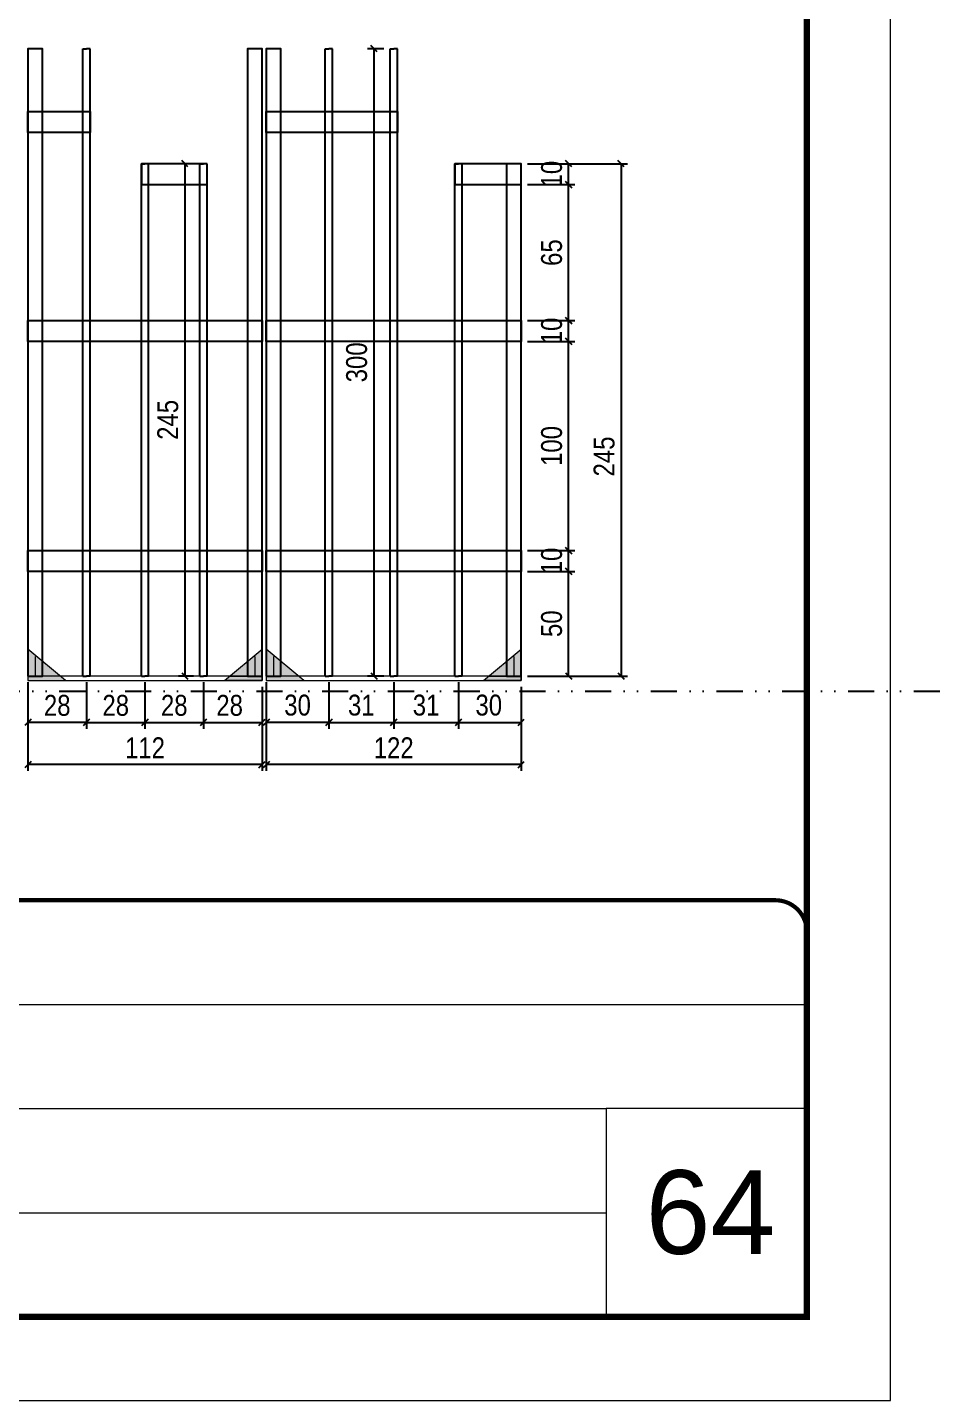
# Model space of a CAD drawing. Header units: millimetres. Extents: x 13777 to 27878, y -21631 to 6985.
# Drawn here: x 20241 to 20677, y -11294 to -10637 of the extents above; entities that cross this region are included whole.
import ezdxf

# ---------------------------------------------------------------- set-up
doc = ezdxf.new("R2010")
doc.units = ezdxf.units.MM
for name, pattern in [('CONTINUO', [0]), ('DASHED', [0.75, 0.5, -0.25]), ('DIVIDE2', [0.625, 0.25, -0.125, 0, -0.125, 0, -0.125]), ('HIDDEN', [0.375, 0.25, -0.125])]:
    doc.linetypes.add(name, pattern=pattern)
for name, color, linetype, lineweight in [('CARIMBO', 255, 'Continuous', 9), ('Folhas', 255, 'Continuous', 9), ('Madeira', 126, 'Continuous', 18), ('Sarr 2.2x7', 40, 'Continuous', 9), ('SARRAFO DE PRESSAO', 251, 'DASHED', 9)]:
    doc.layers.add(name, color=color, linetype=linetype, lineweight=lineweight)
for name, color, linetype in [('COTA', 241, 'Continuous'), ('Nível', 160, 'Continuous'), ('SARR_2.2x10', 60, 'Continuous'), ('SARR_3.5x7', 81, 'Continuous'), ('SARR_7x7', 40, 'Continuous')]:
    doc.layers.add(name, color=color, linetype=linetype)
doc.styles.add('ARIAL', font='arial.ttf')
doc.styles.add('COTA TECNICA', font='techl___.ttf', dxfattribs={"height": 10})
doc.dimstyles.new('PAINEL', dxfattribs={"dimtxt": 10, "dimasz": 3, "dimexe": 3, "dimexo": 3, "dimgap": 3, "dimtad": 1, "dimdec": 1, "dimzin": 12, "dimdsep": 46, "dimtxsty": 'COTA TECNICA', "dimblk1": 'OBLIQUE', "dimblk2": 'OBLIQUE', "dimsah": 1, "dimcen": 0.9, "dimclrd": 4, "dimclre": 4, "dimclrt": 240, "dimadec": 1, "dimazin": 3, "dimtfac": 1, "dimtdec": 1, "dimtmove": 0, "dimatfit": 3, "dimfxl": 1, "dimtolj": 1, "dimtzin": 12, "dimarcsym": 0})

# ---------------------------------------------------------------- blocks, each defined once
blk = doc.blocks.new('9999999999')
at = {"color": 30, "linetype": 'CONTINUO'}
for p, q in [((98564.56, 34379.64), (99583.98, 34379.64)), ((98564.56, 34329.83), (99487.98, 34329.83)), ((99583.98, 34329.83), (99487.98, 34329.83)), ((99487.98, 34329.83), (99487.98, 34230.21)), ((98564.56, 34280.02), (99487.98, 34280.02))]:
    blk.add_line(p, q, dxfattribs=at)
at = {"color": 30, "linetype": 'CONTINUO', "const_width": 2}
blk.add_lwpolyline([(99583.98, 34230.21), (99583.98, 34414.45, 0.414214), (99568.98, 34429.45), (98228.98, 34429.45, 0.414214), (98213.98, 34414.45), (98213.98, 34245.21, 0.414214), (98228.98, 34230.21), (99583.98, 34230.21)], format="xyb", dxfattribs=at)
at = {"layer": 'Folhas'}
blk.add_lwpolyline([(98138.98, 34190.21), (99623.98, 34190.21), (99623.98, 35240.21), (98138.98, 35240.21)], close=True, dxfattribs=at)
at = {"layer": 'Folhas', "color": 30, "const_width": 3}
blk.add_lwpolyline([(98213.98, 34230.21), (99583.98, 34230.21), (99583.98, 35200.21), (98213.98, 35200.21)], close=True, dxfattribs=at)
blk = doc.blocks.new('_Oblique')
at = {"color": 0, "linetype": 'ByBlock', "lineweight": -2}
blk.add_line((-0.5, -0.5), (0.5, 0.5), dxfattribs=at)
blk = doc.blocks.new('*D2867')
at = {"layer": 'COTA', "color": 4, "lineweight": -2, "transparency": 16777216}
for p, q in [((20240.82, -10965.62), (20240.82, -10992.79)), ((20352.82, -10965.62), (20352.82, -10992.79)), ((20352.82, -10989.79), (20240.82, -10989.79))]:
    blk.add_line(p, q, dxfattribs=at)
at = {"layer": 'Defpoints', "color": 0, "transparency": 16777216}
for p in [(20240.82, -10962.62), (20352.82, -10962.62), (20240.82, -10989.79)]:
    blk.add_point(p, dxfattribs=at)
at = {"layer": 'COTA', "color": 4, "lineweight": -2, "transparency": 16777216, "xscale": 3, "yscale": 3, "zscale": 3, "rotation": 180}
blk.add_blockref('_Oblique', (20240.82, -10989.79), dxfattribs=at)
at = {"layer": 'COTA', "color": 4, "lineweight": -2, "transparency": 16777216, "xscale": 3, "yscale": 3, "zscale": 3}
blk.add_blockref('_Oblique', (20352.82, -10989.79), dxfattribs=at)
at = {"layer": 'COTA', "color": 240, "transparency": 16777216, "insert": (20296.82, -10981.74), "char_height": 10, "attachment_point": 5, "style": 'COTA TECNICA'}
blk.add_mtext('\\A1;112', dxfattribs=at)
blk = doc.blocks.new('*D2868')
at = {"layer": 'COTA', "color": 4, "lineweight": -2, "transparency": 16777216}
for p, q in [((20240.82, -10950.42), (20240.82, -10972.62)), ((20268.82, -10950.42), (20268.82, -10972.62)), ((20268.82, -10969.62), (20240.82, -10969.62))]:
    blk.add_line(p, q, dxfattribs=at)
at = {"layer": 'Defpoints', "color": 0, "transparency": 16777216}
for p in [(20240.82, -10947.42), (20268.82, -10947.42), (20240.82, -10969.62)]:
    blk.add_point(p, dxfattribs=at)
at = {"layer": 'COTA', "color": 4, "lineweight": -2, "transparency": 16777216, "xscale": 3, "yscale": 3, "zscale": 3, "rotation": 180}
blk.add_blockref('_Oblique', (20240.82, -10969.62), dxfattribs=at)
at = {"layer": 'COTA', "color": 4, "lineweight": -2, "transparency": 16777216, "xscale": 3, "yscale": 3, "zscale": 3}
blk.add_blockref('_Oblique', (20268.82, -10969.62), dxfattribs=at)
at = {"layer": 'COTA', "color": 240, "transparency": 16777216, "insert": (20254.82, -10961.52), "char_height": 10, "attachment_point": 5, "style": 'COTA TECNICA'}
blk.add_mtext('\\A1;28', dxfattribs=at)
blk = doc.blocks.new('*D2869')
at = {"layer": 'COTA', "color": 4, "lineweight": -2, "transparency": 16777216}
for p, q in [((20324.82, -10950.42), (20324.82, -10972.62)), ((20352.82, -10952.62), (20352.82, -10972.62)), ((20324.82, -10969.62), (20352.82, -10969.62))]:
    blk.add_line(p, q, dxfattribs=at)
at = {"layer": 'Defpoints', "color": 0, "transparency": 16777216}
for p in [(20324.82, -10947.42), (20352.82, -10949.62), (20352.82, -10969.62)]:
    blk.add_point(p, dxfattribs=at)
at = {"layer": 'COTA', "color": 4, "lineweight": -2, "transparency": 16777216, "xscale": 3, "yscale": 3, "zscale": 3, "rotation": 180}
blk.add_blockref('_Oblique', (20324.82, -10969.62), dxfattribs=at)
at = {"layer": 'COTA', "color": 4, "lineweight": -2, "transparency": 16777216, "xscale": 3, "yscale": 3, "zscale": 3}
blk.add_blockref('_Oblique', (20352.82, -10969.62), dxfattribs=at)
at = {"layer": 'COTA', "color": 240, "transparency": 16777216, "insert": (20337.32, -10961.52), "char_height": 10, "attachment_point": 5, "style": 'COTA TECNICA'}
blk.add_mtext('\\A1;28', dxfattribs=at)
blk = doc.blocks.new('*D2870')
at = {"layer": 'COTA', "color": 4, "lineweight": -2, "transparency": 16777216}
for p, q in [((20268.82, -10950.42), (20268.82, -10972.62)), ((20296.82, -10950.42), (20296.82, -10972.62)), ((20268.82, -10969.62), (20296.82, -10969.62))]:
    blk.add_line(p, q, dxfattribs=at)
at = {"layer": 'Defpoints', "color": 0, "transparency": 16777216}
for p in [(20268.82, -10947.42), (20296.82, -10947.42), (20296.82, -10969.62)]:
    blk.add_point(p, dxfattribs=at)
at = {"layer": 'COTA', "color": 4, "lineweight": -2, "transparency": 16777216, "xscale": 3, "yscale": 3, "zscale": 3, "rotation": 180}
blk.add_blockref('_Oblique', (20268.82, -10969.62), dxfattribs=at)
at = {"layer": 'COTA', "color": 4, "lineweight": -2, "transparency": 16777216, "xscale": 3, "yscale": 3, "zscale": 3}
blk.add_blockref('_Oblique', (20296.82, -10969.62), dxfattribs=at)
at = {"layer": 'COTA', "color": 240, "transparency": 16777216, "insert": (20282.82, -10961.52), "char_height": 10, "attachment_point": 5, "style": 'COTA TECNICA'}
blk.add_mtext('\\A1;28', dxfattribs=at)
blk = doc.blocks.new('*D2871')
at = {"layer": 'COTA', "color": 4, "lineweight": -2, "transparency": 16777216}
for p, q in [((20296.82, -10950.42), (20296.82, -10972.62)), ((20324.82, -10950.42), (20324.82, -10972.62)), ((20296.82, -10969.62), (20324.82, -10969.62))]:
    blk.add_line(p, q, dxfattribs=at)
at = {"layer": 'Defpoints', "color": 0, "transparency": 16777216}
for p in [(20296.82, -10947.42), (20324.82, -10947.42), (20324.82, -10969.62)]:
    blk.add_point(p, dxfattribs=at)
at = {"layer": 'COTA', "color": 4, "lineweight": -2, "transparency": 16777216, "xscale": 3, "yscale": 3, "zscale": 3, "rotation": 180}
blk.add_blockref('_Oblique', (20296.82, -10969.62), dxfattribs=at)
at = {"layer": 'COTA', "color": 4, "lineweight": -2, "transparency": 16777216, "xscale": 3, "yscale": 3, "zscale": 3}
blk.add_blockref('_Oblique', (20324.82, -10969.62), dxfattribs=at)
at = {"layer": 'COTA', "color": 240, "transparency": 16777216, "insert": (20310.82, -10961.52), "char_height": 10, "attachment_point": 5, "style": 'COTA TECNICA'}
blk.add_mtext('\\A1;28', dxfattribs=at)
blk = doc.blocks.new('*D2872')
at = {"layer": 'COTA', "color": 4, "lineweight": -2, "transparency": 16777216}
for p, q in [((20354.82, -10965.62), (20354.82, -10992.79)), ((20476.82, -10965.62), (20476.82, -10992.79)), ((20476.82, -10989.79), (20354.82, -10989.79))]:
    blk.add_line(p, q, dxfattribs=at)
at = {"layer": 'Defpoints', "color": 0, "transparency": 16777216}
for p in [(20354.82, -10962.62), (20476.82, -10962.62), (20354.82, -10989.79)]:
    blk.add_point(p, dxfattribs=at)
at = {"layer": 'COTA', "color": 4, "lineweight": -2, "transparency": 16777216, "xscale": 3, "yscale": 3, "zscale": 3, "rotation": 180}
blk.add_blockref('_Oblique', (20354.82, -10989.79), dxfattribs=at)
at = {"layer": 'COTA', "color": 4, "lineweight": -2, "transparency": 16777216, "xscale": 3, "yscale": 3, "zscale": 3}
blk.add_blockref('_Oblique', (20476.82, -10989.79), dxfattribs=at)
at = {"layer": 'COTA', "color": 240, "transparency": 16777216, "insert": (20415.82, -10981.74), "char_height": 10, "attachment_point": 5, "style": 'COTA TECNICA'}
blk.add_mtext('\\A1;122', dxfattribs=at)
blk = doc.blocks.new('*D2873')
at = {"layer": 'COTA', "color": 4, "lineweight": -2, "transparency": 16777216}
for p, q in [((20354.82, -10950.42), (20354.82, -10972.62)), ((20384.82, -10950.42), (20384.82, -10972.62)), ((20384.82, -10969.62), (20354.82, -10969.62))]:
    blk.add_line(p, q, dxfattribs=at)
at = {"layer": 'Defpoints', "color": 0, "transparency": 16777216}
for p in [(20354.82, -10947.42), (20384.82, -10947.42), (20354.82, -10969.62)]:
    blk.add_point(p, dxfattribs=at)
at = {"layer": 'COTA', "color": 4, "lineweight": -2, "transparency": 16777216, "xscale": 3, "yscale": 3, "zscale": 3, "rotation": 180}
blk.add_blockref('_Oblique', (20354.82, -10969.62), dxfattribs=at)
at = {"layer": 'COTA', "color": 4, "lineweight": -2, "transparency": 16777216, "xscale": 3, "yscale": 3, "zscale": 3}
blk.add_blockref('_Oblique', (20384.82, -10969.62), dxfattribs=at)
at = {"layer": 'COTA', "color": 240, "transparency": 16777216, "insert": (20369.82, -10961.4), "char_height": 10, "attachment_point": 5, "style": 'COTA TECNICA'}
blk.add_mtext('\\A1;30', dxfattribs=at)
blk = doc.blocks.new('*D2874')
at = {"layer": 'COTA', "color": 4, "lineweight": -2, "transparency": 16777216}
for p, q in [((20446.82, -10950.42), (20446.82, -10972.62)), ((20476.82, -10952.62), (20476.82, -10972.62)), ((20446.82, -10969.62), (20476.82, -10969.62))]:
    blk.add_line(p, q, dxfattribs=at)
at = {"layer": 'Defpoints', "color": 0, "transparency": 16777216}
for p in [(20446.82, -10947.42), (20476.82, -10949.62), (20476.82, -10969.62)]:
    blk.add_point(p, dxfattribs=at)
at = {"layer": 'COTA', "color": 4, "lineweight": -2, "transparency": 16777216, "xscale": 3, "yscale": 3, "zscale": 3, "rotation": 180}
blk.add_blockref('_Oblique', (20446.82, -10969.62), dxfattribs=at)
at = {"layer": 'COTA', "color": 4, "lineweight": -2, "transparency": 16777216, "xscale": 3, "yscale": 3, "zscale": 3}
blk.add_blockref('_Oblique', (20476.82, -10969.62), dxfattribs=at)
at = {"layer": 'COTA', "color": 240, "transparency": 16777216, "insert": (20461.32, -10961.4), "char_height": 10, "attachment_point": 5, "style": 'COTA TECNICA'}
blk.add_mtext('\\A1;30', dxfattribs=at)
blk = doc.blocks.new('*D2875')
at = {"layer": 'COTA', "color": 4, "lineweight": -2, "transparency": 16777216}
for p, q in [((20384.82, -10950.42), (20384.82, -10972.62)), ((20415.82, -10950.42), (20415.82, -10972.62)), ((20384.82, -10969.62), (20415.82, -10969.62))]:
    blk.add_line(p, q, dxfattribs=at)
at = {"layer": 'Defpoints', "color": 0, "transparency": 16777216}
for p in [(20384.82, -10947.42), (20415.82, -10947.42), (20415.82, -10969.62)]:
    blk.add_point(p, dxfattribs=at)
at = {"layer": 'COTA', "color": 4, "lineweight": -2, "transparency": 16777216, "xscale": 3, "yscale": 3, "zscale": 3, "rotation": 180}
blk.add_blockref('_Oblique', (20384.82, -10969.62), dxfattribs=at)
at = {"layer": 'COTA', "color": 4, "lineweight": -2, "transparency": 16777216, "xscale": 3, "yscale": 3, "zscale": 3}
blk.add_blockref('_Oblique', (20415.82, -10969.62), dxfattribs=at)
at = {"layer": 'COTA', "color": 240, "transparency": 16777216, "insert": (20400.32, -10961.4), "char_height": 10, "attachment_point": 5, "style": 'COTA TECNICA'}
blk.add_mtext('\\A1;31', dxfattribs=at)
blk = doc.blocks.new('*D2876')
at = {"layer": 'COTA', "color": 4, "lineweight": -2, "transparency": 16777216}
for p, q in [((20479.82, -10897.42), (20502.52, -10897.42)), ((20499.52, -10947.42), (20499.52, -10897.42)), ((20479.82, -10947.42), (20502.52, -10947.42))]:
    blk.add_line(p, q, dxfattribs=at)
at = {"layer": 'Defpoints', "color": 0, "transparency": 16777216}
for p in [(20476.82, -10897.42), (20499.52, -10897.42), (20476.82, -10947.42)]:
    blk.add_point(p, dxfattribs=at)
at = {"layer": 'COTA', "color": 4, "lineweight": -2, "transparency": 16777216, "xscale": 3, "yscale": 3, "zscale": 3}
for p, rotation in [((20499.52, -10897.42), 90), ((20499.52, -10947.42), 270)]:
    blk.add_blockref('_Oblique', p, dxfattribs=dict(at, rotation=rotation))
at = {"layer": 'COTA', "color": 240, "transparency": 16777216, "insert": (20491.41, -10922.42), "char_height": 10, "attachment_point": 5, "rotation": 90, "style": 'COTA TECNICA'}
blk.add_mtext('\\A1;50', dxfattribs=at)
blk = doc.blocks.new('*D2877')
at = {"layer": 'COTA', "color": 4, "lineweight": -2, "transparency": 16777216}
for p, q in [((20415.82, -10950.42), (20415.82, -10972.62)), ((20446.82, -10950.42), (20446.82, -10972.62)), ((20415.82, -10969.62), (20446.82, -10969.62))]:
    blk.add_line(p, q, dxfattribs=at)
at = {"layer": 'Defpoints', "color": 0, "transparency": 16777216}
for p in [(20415.82, -10947.42), (20446.82, -10947.42), (20446.82, -10969.62)]:
    blk.add_point(p, dxfattribs=at)
at = {"layer": 'COTA', "color": 4, "lineweight": -2, "transparency": 16777216, "xscale": 3, "yscale": 3, "zscale": 3, "rotation": 180}
blk.add_blockref('_Oblique', (20415.82, -10969.62), dxfattribs=at)
at = {"layer": 'COTA', "color": 4, "lineweight": -2, "transparency": 16777216, "xscale": 3, "yscale": 3, "zscale": 3}
blk.add_blockref('_Oblique', (20446.82, -10969.62), dxfattribs=at)
at = {"layer": 'COTA', "color": 240, "transparency": 16777216, "insert": (20431.32, -10961.4), "char_height": 10, "attachment_point": 5, "style": 'COTA TECNICA'}
blk.add_mtext('\\A1;31', dxfattribs=at)
blk = doc.blocks.new('*D2878')
at = {"layer": 'COTA', "color": 4, "lineweight": -2, "transparency": 16777216}
for p, q in [((20479.82, -10887.42), (20502.52, -10887.42)), ((20499.52, -10897.42), (20499.52, -10887.42)), ((20479.82, -10897.42), (20502.52, -10897.42))]:
    blk.add_line(p, q, dxfattribs=at)
at = {"layer": 'Defpoints', "color": 0, "transparency": 16777216}
for p in [(20476.82, -10887.42), (20499.52, -10887.42), (20476.82, -10897.42)]:
    blk.add_point(p, dxfattribs=at)
at = {"layer": 'COTA', "color": 4, "lineweight": -2, "transparency": 16777216, "xscale": 3, "yscale": 3, "zscale": 3}
for p, rotation in [((20499.52, -10887.42), 90), ((20499.52, -10897.42), 270)]:
    blk.add_blockref('_Oblique', p, dxfattribs=dict(at, rotation=rotation))
at = {"layer": 'COTA', "color": 240, "transparency": 16777216, "insert": (20491.42, -10892.42), "char_height": 10, "attachment_point": 5, "rotation": 90, "style": 'COTA TECNICA'}
blk.add_mtext('\\A1;10', dxfattribs=at)
blk = doc.blocks.new('*D2879')
at = {"layer": 'COTA', "color": 4, "lineweight": -2, "transparency": 16777216}
for p, q in [((20479.82, -10787.42), (20502.52, -10787.42)), ((20499.52, -10887.42), (20499.52, -10787.42)), ((20479.82, -10887.42), (20502.52, -10887.42))]:
    blk.add_line(p, q, dxfattribs=at)
at = {"layer": 'Defpoints', "color": 0, "transparency": 16777216}
for p in [(20476.82, -10787.42), (20499.52, -10787.42), (20476.82, -10887.42)]:
    blk.add_point(p, dxfattribs=at)
at = {"layer": 'COTA', "color": 4, "lineweight": -2, "transparency": 16777216, "xscale": 3, "yscale": 3, "zscale": 3}
for p, rotation in [((20499.52, -10787.42), 90), ((20499.52, -10887.42), 270)]:
    blk.add_blockref('_Oblique', p, dxfattribs=dict(at, rotation=rotation))
at = {"layer": 'COTA', "color": 240, "transparency": 16777216, "insert": (20491.42, -10837.42), "char_height": 10, "attachment_point": 5, "rotation": 90, "style": 'COTA TECNICA'}
blk.add_mtext('\\A1;100', dxfattribs=at)
blk = doc.blocks.new('*D2880')
at = {"layer": 'COTA', "color": 4, "lineweight": -2, "transparency": 16777216}
for p, q in [((20479.82, -10777.42), (20502.52, -10777.42)), ((20499.52, -10787.42), (20499.52, -10777.42)), ((20479.82, -10787.42), (20502.52, -10787.42))]:
    blk.add_line(p, q, dxfattribs=at)
at = {"layer": 'Defpoints', "color": 0, "transparency": 16777216}
for p in [(20476.82, -10777.42), (20499.52, -10777.42), (20476.82, -10787.42)]:
    blk.add_point(p, dxfattribs=at)
at = {"layer": 'COTA', "color": 4, "lineweight": -2, "transparency": 16777216, "xscale": 3, "yscale": 3, "zscale": 3}
for p, rotation in [((20499.52, -10777.42), 90), ((20499.52, -10787.42), 270)]:
    blk.add_blockref('_Oblique', p, dxfattribs=dict(at, rotation=rotation))
at = {"layer": 'COTA', "color": 240, "transparency": 16777216, "insert": (20491.42, -10782.42), "char_height": 10, "attachment_point": 5, "rotation": 90, "style": 'COTA TECNICA'}
blk.add_mtext('\\A1;10', dxfattribs=at)
blk = doc.blocks.new('*D2886')
at = {"layer": 'COTA', "color": 4, "lineweight": -2, "transparency": 16777216}
for p, q in [((20479.82, -10702.45), (20527.65, -10702.45)), ((20524.65, -10702.45), (20524.65, -10947.42)), ((20479.82, -10947.42), (20527.65, -10947.42))]:
    blk.add_line(p, q, dxfattribs=at)
at = {"layer": 'Defpoints', "color": 0, "transparency": 16777216}
for p in [(20476.82, -10702.45), (20476.82, -10947.42), (20524.65, -10947.42)]:
    blk.add_point(p, dxfattribs=at)
at = {"layer": 'COTA', "color": 4, "lineweight": -2, "transparency": 16777216, "xscale": 3, "yscale": 3, "zscale": 3}
for p, rotation in [((20524.65, -10702.45), 90), ((20524.65, -10947.42), 270)]:
    blk.add_blockref('_Oblique', p, dxfattribs=dict(at, rotation=rotation))
at = {"layer": 'COTA', "color": 240, "transparency": 16777216, "insert": (20516.54, -10842.45), "char_height": 10, "attachment_point": 5, "rotation": 90, "style": 'COTA TECNICA'}
blk.add_mtext('\\A1;245', dxfattribs=at)
blk = doc.blocks.new('*D2889')
at = {"layer": 'COTA', "color": 4, "lineweight": -2, "transparency": 16777216}
for p, q in [((20320.07, -10702.45), (20312.87, -10702.45)), ((20315.87, -10702.45), (20315.87, -10947.42)), ((20320.07, -10947.42), (20312.87, -10947.42))]:
    blk.add_line(p, q, dxfattribs=at)
at = {"layer": 'Defpoints', "color": 0, "transparency": 16777216}
for p in [(20323.07, -10702.45), (20315.87, -10947.42), (20323.07, -10947.42)]:
    blk.add_point(p, dxfattribs=at)
at = {"layer": 'COTA', "color": 4, "lineweight": -2, "transparency": 16777216, "xscale": 3, "yscale": 3, "zscale": 3}
for p, rotation in [((20315.87, -10702.45), 90), ((20315.87, -10947.42), 270)]:
    blk.add_blockref('_Oblique', p, dxfattribs=dict(at, rotation=rotation))
at = {"layer": 'COTA', "color": 240, "transparency": 16777216, "insert": (20307.76, -10824.93), "char_height": 10, "attachment_point": 5, "rotation": 90, "style": 'COTA TECNICA'}
blk.add_mtext('\\A1;245', dxfattribs=at)
blk = doc.blocks.new('*D2890')
at = {"layer": 'COTA', "color": 4, "lineweight": -2, "transparency": 16777216}
for p, q in [((20479.82, -10702.42), (20502.52, -10702.42)), ((20499.52, -10712.42), (20499.52, -10702.42)), ((20479.82, -10712.42), (20502.52, -10712.42))]:
    blk.add_line(p, q, dxfattribs=at)
at = {"layer": 'Defpoints', "color": 0, "transparency": 16777216}
for p in [(20476.82, -10702.42), (20499.52, -10702.42), (20476.82, -10712.42)]:
    blk.add_point(p, dxfattribs=at)
at = {"layer": 'COTA', "color": 4, "lineweight": -2, "transparency": 16777216, "xscale": 3, "yscale": 3, "zscale": 3}
for p, rotation in [((20499.52, -10702.42), 90), ((20499.52, -10712.42), 270)]:
    blk.add_blockref('_Oblique', p, dxfattribs=dict(at, rotation=rotation))
at = {"layer": 'COTA', "color": 240, "transparency": 16777216, "insert": (20491.42, -10707.42), "char_height": 10, "attachment_point": 5, "rotation": 90, "style": 'COTA TECNICA'}
blk.add_mtext('\\A1;10', dxfattribs=at)
blk = doc.blocks.new('*D2891')
at = {"layer": 'COTA', "color": 4, "lineweight": -2, "transparency": 16777216}
for p, q in [((20479.82, -10712.45), (20502.52, -10712.45)), ((20499.52, -10777.45), (20499.52, -10712.45)), ((20479.82, -10777.45), (20502.52, -10777.45))]:
    blk.add_line(p, q, dxfattribs=at)
at = {"layer": 'Defpoints', "color": 0, "transparency": 16777216}
for p in [(20476.82, -10712.45), (20499.52, -10712.45), (20476.82, -10777.45)]:
    blk.add_point(p, dxfattribs=at)
at = {"layer": 'COTA', "color": 4, "lineweight": -2, "transparency": 16777216, "xscale": 3, "yscale": 3, "zscale": 3}
for p, rotation in [((20499.52, -10712.45), 90), ((20499.52, -10777.45), 270)]:
    blk.add_blockref('_Oblique', p, dxfattribs=dict(at, rotation=rotation))
at = {"layer": 'COTA', "color": 240, "transparency": 16777216, "insert": (20491.41, -10744.95), "char_height": 10, "attachment_point": 5, "rotation": 90, "style": 'COTA TECNICA'}
blk.add_mtext('\\A1;65', dxfattribs=at)
blk = doc.blocks.new('*D2892')
at = {"layer": 'COTA', "color": 4, "lineweight": -2, "transparency": 16777216}
for p, q in [((20411.07, -10647.45), (20403.35, -10647.45)), ((20406.35, -10647.45), (20406.35, -10947.42)), ((20411.07, -10947.42), (20403.35, -10947.42))]:
    blk.add_line(p, q, dxfattribs=at)
at = {"layer": 'Defpoints', "color": 0, "transparency": 16777216}
for p in [(20414.07, -10647.45), (20406.35, -10947.42), (20414.07, -10947.42)]:
    blk.add_point(p, dxfattribs=at)
at = {"layer": 'COTA', "color": 4, "lineweight": -2, "transparency": 16777216, "xscale": 3, "yscale": 3, "zscale": 3}
for p, rotation in [((20406.35, -10647.45), 90), ((20406.35, -10947.42), 270)]:
    blk.add_blockref('_Oblique', p, dxfattribs=dict(at, rotation=rotation))
at = {"layer": 'COTA', "color": 240, "transparency": 16777216, "insert": (20398.13, -10797.43), "char_height": 10, "attachment_point": 5, "rotation": 90, "style": 'COTA TECNICA'}
blk.add_mtext('\\A1;300', dxfattribs=at)

msp = doc.modelspace()

# ---------------------------------------------------------------- hatches: boundary and pattern name
at = {"layer": 'Madeira'}
h = msp.add_hatch(color=252, dxfattribs=at)
h.dxf.hatch_style = 2
h.paths.add_polyline_path([(20240.82, -10934.62), (20240.82, -10949.62), (20258.82, -10949.62)])
h = msp.add_hatch(color=252, dxfattribs=at)
h.dxf.hatch_style = 2
h.paths.add_polyline_path([(20352.82, -10934.62), (20352.82, -10949.62), (20334.82, -10949.62)])
h = msp.add_hatch(color=252, dxfattribs=at)
h.dxf.hatch_style = 2
h.paths.add_polyline_path([(20354.82, -10934.62), (20354.82, -10949.62), (20372.82, -10949.62)])
h = msp.add_hatch(color=252, dxfattribs=at)
h.dxf.hatch_style = 2
h.paths.add_polyline_path([(20476.82, -10934.62), (20476.82, -10949.62), (20458.82, -10949.62)])

# ---------------------------------------------------------------- linework, layer by layer
at = {"layer": 'Madeira', "color": 1, "linetype": 'HIDDEN'}
for p, q in [((20244.32, -10938.12), (20244.32, -10947.42)), ((20244.32, -10938.12), (20244.32, -10947.42)), ((20349.32, -10938.12), (20349.32, -10947.42)), ((20349.32, -10938.12), (20349.32, -10947.42)), ((20358.32, -10938.12), (20358.32, -10947.42)), ((20358.32, -10938.12), (20358.32, -10947.42)), ((20473.32, -10938.12), (20473.32, -10947.42)), ((20473.32, -10938.12), (20473.32, -10947.42)), ((20247.82, -10941.62), (20247.82, -10947.42)), ((20361.82, -10941.62), (20361.82, -10947.42)), ((20250.66, -10947.42), (20240.82, -10947.42)), ((20250.66, -10947.42), (20240.82, -10947.42)), ((20256.62, -10947.42), (20240.82, -10947.42)), ((20337.02, -10947.42), (20352.82, -10947.42)), ((20342.99, -10947.42), (20352.82, -10947.42)), ((20342.99, -10947.42), (20352.82, -10947.42)), ((20364.66, -10947.42), (20354.82, -10947.42)), ((20364.66, -10947.42), (20354.82, -10947.42)), ((20370.62, -10947.42), (20354.82, -10947.42)), ((20461.02, -10947.42), (20476.82, -10947.42)), ((20466.99, -10947.42), (20476.82, -10947.42)), ((20466.99, -10947.42), (20476.82, -10947.42))]:
    msp.add_line(p, q, dxfattribs=at)
at = {"layer": 'Madeira'}
for p, q in [((20240.82, -10947.42), (20240.82, -10949.62)), ((20240.82, -10947.42), (20240.82, -10949.62)), ((20240.82, -10947.42), (20240.82, -10949.62)), ((20354.82, -10947.42), (20354.82, -10949.62)), ((20354.82, -10947.42), (20354.82, -10949.62)), ((20354.82, -10947.42), (20354.82, -10949.62))]:
    msp.add_line(p, q, dxfattribs=at)
at = {"layer": 'Madeira', "color": 0}
for points in [[(20240.82, -10934.62), (20240.82, -10949.62), (20258.82, -10949.62), (20240.82, -10934.62)], [(20352.82, -10934.62), (20352.82, -10949.62), (20334.82, -10949.62), (20352.82, -10934.62)], [(20354.82, -10934.62), (20354.82, -10949.62), (20372.82, -10949.62), (20354.82, -10934.62)], [(20476.82, -10934.62), (20476.82, -10949.62), (20458.82, -10949.62), (20476.82, -10934.62)]]:
    msp.add_lwpolyline(points, dxfattribs=at)
at = {"layer": 'Nível', "color": 4, "linetype": 'DIVIDE2', "ltscale": 50}
msp.add_line((13777.11, -10954.62), (21531.15, -10954.62), dxfattribs=at)
at = {"layer": 'Sarr 2.2x7'}
for points in [[(20352.82, -10947.42), (20240.82, -10947.42), (20240.82, -10949.62), (20352.82, -10949.62)], [(20476.82, -10947.42), (20354.82, -10947.42), (20354.82, -10949.62), (20476.82, -10949.62)]]:
    msp.add_lwpolyline(points, close=True, dxfattribs=at)
at = {"layer": 'SARR_2.2x10'}
for points in [[(20240.82, -10677.45), (20270.57, -10677.45), (20270.57, -10687.45), (20240.82, -10687.45)], [(20354.82, -10677.45), (20417.57, -10677.45), (20417.57, -10687.45), (20354.82, -10687.45)], [(20326.57, -10702.45), (20295.07, -10702.45), (20295.07, -10712.45), (20326.57, -10712.45)], [(20476.82, -10702.45), (20445.07, -10702.45), (20445.07, -10712.45), (20476.82, -10712.45)], [(20240.82, -10777.45), (20352.82, -10777.45), (20352.82, -10787.45), (20240.82, -10787.45)], [(20354.82, -10777.45), (20476.82, -10777.45), (20476.82, -10787.45), (20354.82, -10787.45)], [(20240.82, -10887.45), (20352.82, -10887.45), (20352.82, -10897.45), (20240.82, -10897.45)], [(20354.82, -10887.45), (20476.82, -10887.45), (20476.82, -10897.45), (20354.82, -10897.45)]]:
    msp.add_lwpolyline(points, close=True, dxfattribs=at)
at = {"layer": 'SARR_3.5x7'}
for p, q in [((20267.07, -10947.42), (20267.07, -10647.45)), ((20267.07, -10647.45), (20268.82, -10647.45)), ((20270.57, -10647.45), (20268.82, -10647.45)), ((20270.57, -10947.42), (20270.57, -10647.45)), ((20383.07, -10947.42), (20383.07, -10647.45)), ((20383.07, -10647.45), (20384.82, -10647.45)), ((20386.57, -10647.45), (20384.82, -10647.45)), ((20386.57, -10947.42), (20386.57, -10647.45)), ((20414.07, -10947.42), (20414.07, -10647.45)), ((20414.07, -10647.45), (20415.82, -10647.45)), ((20417.57, -10647.45), (20415.82, -10647.45)), ((20417.57, -10947.42), (20417.57, -10647.45)), ((20295.07, -10947.42), (20295.07, -10702.45)), ((20295.07, -10702.45), (20296.82, -10702.45)), ((20298.57, -10702.45), (20296.82, -10702.45)), ((20298.57, -10947.42), (20298.57, -10702.45)), ((20323.07, -10947.42), (20323.07, -10702.45)), ((20323.07, -10702.45), (20324.82, -10702.45)), ((20326.57, -10702.45), (20324.82, -10702.45)), ((20326.57, -10947.42), (20326.57, -10702.45)), ((20445.07, -10947.42), (20445.07, -10702.45)), ((20445.07, -10702.45), (20446.82, -10702.45)), ((20448.57, -10702.45), (20446.82, -10702.45)), ((20448.57, -10947.42), (20448.57, -10702.45)), ((20267.07, -10947.42), (20268.82, -10947.42)), ((20270.57, -10947.42), (20268.82, -10947.42)), ((20295.07, -10947.42), (20296.82, -10947.42)), ((20298.57, -10947.42), (20296.82, -10947.42)), ((20323.07, -10947.42), (20324.82, -10947.42)), ((20326.57, -10947.42), (20324.82, -10947.42)), ((20383.07, -10947.42), (20384.82, -10947.42)), ((20386.57, -10947.42), (20384.82, -10947.42)), ((20414.07, -10947.42), (20415.82, -10947.42)), ((20417.57, -10947.42), (20415.82, -10947.42)), ((20445.07, -10947.42), (20446.82, -10947.42)), ((20448.57, -10947.42), (20446.82, -10947.42))]:
    msp.add_line(p, q, dxfattribs=at)
at = {"layer": 'SARR_7x7'}
for points in [[(20240.82, -10947.42), (20247.82, -10947.42), (20247.82, -10647.45), (20240.82, -10647.45)], [(20345.82, -10947.42), (20352.82, -10947.42), (20352.82, -10647.45), (20345.82, -10647.45)], [(20354.82, -10947.42), (20361.82, -10947.42), (20361.82, -10647.45), (20354.82, -10647.45)], [(20469.82, -10947.42), (20476.82, -10947.42), (20476.82, -10702.45), (20469.82, -10702.45)]]:
    msp.add_lwpolyline(points, close=True, dxfattribs=at)

# ---------------------------------------------------------------- block references
at = {"layer": 'SARRAFO DE PRESSAO', "color": 6, "linetype": 'ByBlock'}
msp.add_blockref('9999999999', (-78970.51, -45484.1), dxfattribs=at)

# ---------------------------------------------------------------- texts
at = {"layer": 'CARIMBO', "style": 'ARIAL'}
msp.add_text('64', height=40, dxfattribs=at).set_placement((20536.33, -11223.76))

# ---------------------------------------------------------------- dimensions: what is measured, and where the dimension line sits
at = {"layer": 'COTA'}
for base, p1, p2, angle, picture, middle in [((20406.35, -10947.42), (20414.07, -10647.45), (20414.07, -10947.42), 90, '*D2892', (20398.13, -10797.43)), ((20315.87, -10947.42), (20323.07, -10702.45), (20323.07, -10947.42), 90, '*D2889', (20307.76, -10824.93)), ((20499.52, -10712.45), (20476.82, -10777.45), (20476.82, -10712.45), 90, '*D2891', (20491.41, -10744.95)), ((20499.52, -10787.42), (20476.82, -10887.42), (20476.82, -10787.42), 90, '*D2879', (20491.42, -10837.42)), ((20499.52, -10897.42), (20476.82, -10947.42), (20476.82, -10897.42), 90, '*D2876', (20491.41, -10922.42)), ((20240.82, -10969.62), (20268.82, -10947.42), (20240.82, -10947.42), 180, '*D2868', (20254.82, -10961.52)), ((20354.82, -10969.62), (20384.82, -10947.42), (20354.82, -10947.42), 180, '*D2873', (20369.82, -10961.4)), ((20240.82, -10989.79), (20352.82, -10962.62), (20240.82, -10962.62), 180, '*D2867', (20296.82, -10981.74)), ((20354.82, -10989.79), (20476.82, -10962.62), (20354.82, -10962.62), 180, '*D2872', (20415.82, -10981.74))]:
    dim = msp.add_linear_dim(base=base, p1=p1, p2=p2, angle=angle, dimstyle='PAINEL', override={"dimtmove": 1}, dxfattribs=at)
    dim.commit()
    dim.dimension.update_dxf_attribs({"geometry": picture, "text_midpoint": middle})
for base, p1, p2, picture, middle in [((20499.52, -10702.42), (20476.82, -10712.42), (20476.82, -10702.42), '*D2890', (20499.52, -10707.42)), ((20524.65, -10947.42), (20476.82, -10702.45), (20476.82, -10947.42), '*D2886', (20524.65, -10842.45)), ((20499.52, -10777.42), (20476.82, -10787.42), (20476.82, -10777.42), '*D2880', (20499.52, -10782.42)), ((20499.52, -10887.42), (20476.82, -10897.42), (20476.82, -10887.42), '*D2878', (20499.52, -10892.42))]:
    dim = msp.add_linear_dim(base=base, p1=p1, p2=p2, angle=90, dimstyle='PAINEL', override={"dimtmove": 1}, dxfattribs=at)
    dim.commit()
    dim.dimension.update_dxf_attribs({"geometry": picture, "text_midpoint": middle, "dimtype": 160})
for base, p1, p2, picture, middle in [((20296.82, -10969.62), (20268.82, -10947.42), (20296.82, -10947.42), '*D2870', (20282.82, -10961.52)), ((20324.82, -10969.62), (20296.82, -10947.42), (20324.82, -10947.42), '*D2871', (20310.82, -10961.52)), ((20415.82, -10969.62), (20384.82, -10947.42), (20415.82, -10947.42), '*D2875', (20400.32, -10961.4)), ((20446.82, -10969.62), (20415.82, -10947.42), (20446.82, -10947.42), '*D2877', (20431.32, -10961.4))]:
    dim = msp.add_linear_dim(base=base, p1=p1, p2=p2, dimstyle='PAINEL', override={"dimtmove": 1}, dxfattribs=at)
    dim.commit()
    dim.dimension.update_dxf_attribs({"geometry": picture, "text_midpoint": middle})
for base, p1, p2, picture, middle in [((20352.82, -10969.62), (20324.82, -10947.42), (20352.82, -10949.62), '*D2869', (20337.32, -10969.62)), ((20476.82, -10969.62), (20446.82, -10947.42), (20476.82, -10949.62), '*D2874', (20461.32, -10969.62))]:
    dim = msp.add_linear_dim(base=base, p1=p1, p2=p2, dimstyle='PAINEL', override={"dimtmove": 1}, dxfattribs=at)
    dim.commit()
    dim.dimension.update_dxf_attribs({"geometry": picture, "text_midpoint": middle, "dimtype": 160})

doc.saveas('drawing.dxf')
